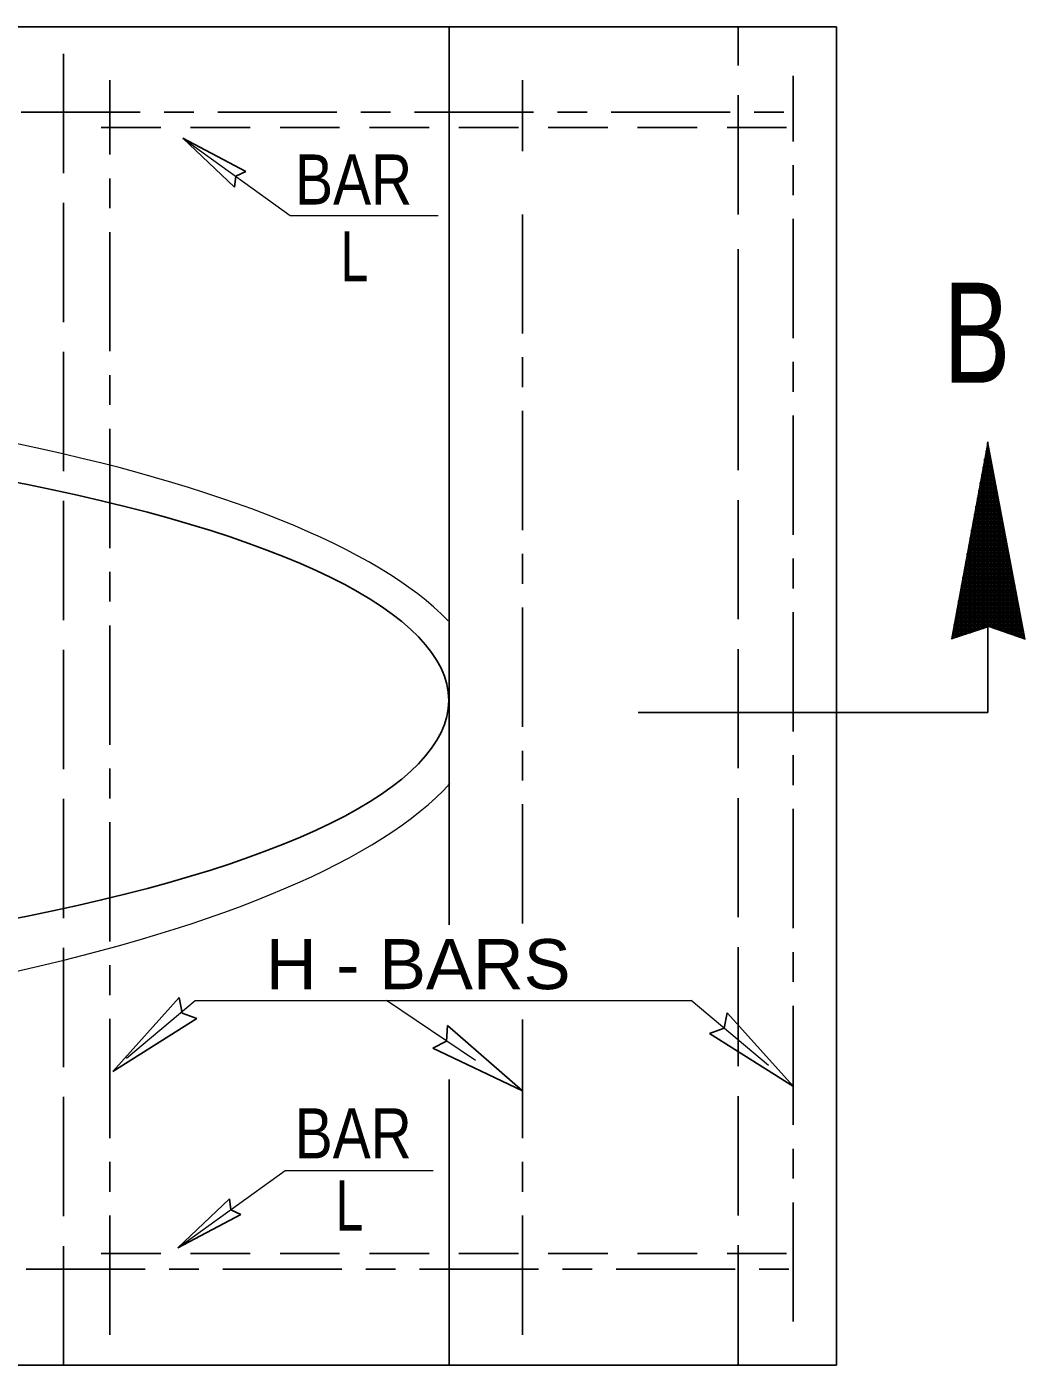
# Model space of a CAD drawing. Extents: x -48 to 619, y -349 to 186.
# Drawn here: x 381.18 to 405.31, y -285.22 to -252.89 of the extents above; entities that cross this region are included whole.
import ezdxf

# ---------------------------------------------------------------- set-up
doc = ezdxf.new("R2010")
doc.units = 0
doc.header["$LTSCALE"] = 0.48
for name, pattern in [('LONG_DASH_SHORT_DASH', [9.9, 6, -1.2, 1.5, -1.2]), ('LONG_DASHED', [7.5, 6, -1.5]), ('MEDIUM_DASHED', [4.5, 3, -1.5])]:
    doc.linetypes.add(name, pattern=pattern)
for name, color, linetype, lineweight in [('1', 7, 'Continuous', 25), ('15', 7, 'Continuous', 13), ('4', 7, 'Continuous', 13)]:
    doc.layers.add(name, color=color, linetype=linetype, lineweight=lineweight)

msp = doc.modelspace()

# ---------------------------------------------------------------- linework, layer by layer
at = {"layer": '1'}
for p, q in [((400.7512, -252.8859), (307.7495, -252.8859)), ((391.3878, -264.6487), (391.3878, -252.8859)), ((400.7512, -285.2201), (400.7512, -252.8859)), ((384.9566, -255.5762), (386.2026, -256.7607)), ((384.9566, -255.5762), (386.476, -256.3807)), ((391.3878, -274.5775), (391.3878, -264.2174)), ((404.4076, -269.4515), (404.4076, -265.5805)), ((404.4076, -269.4515), (395.9588, -269.4515)), ((383.2598, -278.1237), (384.869, -276.3402)), ((399.7122, -278.4867), (398.103, -276.7032)), ((383.2598, -278.1237), (385.291, -276.8404)), ((393.1642, -278.5894), (391.3492, -277.0154)), ((399.7122, -278.4867), (397.6811, -277.2033)), ((393.1642, -278.5894), (390.9915, -277.5637)), ((391.3878, -285.2201), (391.3878, -278.3169)), ((384.8357, -282.3822), (386.0817, -281.1976)), ((384.8357, -282.3822), (386.3551, -281.5777)), ((307.7495, -285.2201), (400.7512, -285.2201)), ((390.6054, -285.2201), (390.9593, -285.2201))]:
    msp.add_line(p, q, dxfattribs=at)
at = {"layer": '1', "linetype": 'LONG_DASHED'}
for p, q in [((382.0736, -285.2201), (382.0736, -252.8859)), ((398.3728, -257.4211), (398.3728, -252.8859)), ((398.3728, -261.1392), (398.3728, -258.17)), ((398.3728, -285.1993), (398.3728, -260.8335))]:
    msp.add_line(p, q, dxfattribs=at)
at = {"layer": '1', "linetype": 'LONG_DASH_SHORT_DASH'}
for p, q in [((399.7027, -284.1662), (399.7027, -254.0728)), ((383.1911, -284.4858), (383.1911, -254.1796)), ((393.161, -255.891), (393.161, -254.1796)), ((309.765, -254.9459), (399.9873, -254.9459)), ((393.161, -274.5497), (393.161, -257.4211)), ((393.161, -284.4858), (393.161, -276.8659)), ((309.8857, -282.8966), (399.9471, -282.8966))]:
    msp.add_line(p, q, dxfattribs=at)
at = {"layer": '1', "linetype": 'MEDIUM_DASHED'}
for p, q in [((382.9829, -255.321), (400.0062, -255.321)), ((382.9829, -282.5234), (399.8472, -282.5234))]:
    msp.add_line(p, q, dxfattribs=at)
at = {"layer": '1', "lineweight": 13}
for p, q in [((383.5913, -277.8043), (385.2527, -276.4053)), ((385.2527, -276.4053), (397.2356, -276.4053)), ((392.0229, -277.8574), (389.873, -276.4053)), ((399.1034, -277.9783), (397.2356, -276.4053))]:
    msp.add_line(p, q, dxfattribs=at)
at = {"layer": '1'}
for points in [[(386.2026, -256.7607), (386.2337, -256.4917), (386.476, -256.3807)], [(384.869, -276.3402), (384.9409, -276.7113), (385.291, -276.8404)], [(398.103, -276.7032), (398.0312, -277.0742), (397.6811, -277.2033)], [(391.3492, -277.0154), (391.3232, -277.3926), (390.9915, -277.5637)], [(386.0817, -281.1976), (386.1128, -281.4666), (386.3551, -281.5777)]]:
    msp.add_lwpolyline(points, dxfattribs=at)
at = {"layer": '1', "lineweight": 13}
for centre, major_axis, start_param, end_param in [((364.1389, -269.3187), (28.2233, 0), 0.2665014, 0.9473612), ((364.0891, -269.6262), (28.219, 0.4926), 5.3335976, 6.0251987)]:
    msp.add_ellipse(centre, major_axis=major_axis, ratio=0.280441, start_param=start_param, end_param=end_param, dxfattribs=at)
at = {"layer": '1'}
msp.add_ellipse((363.2871, -269.1577), major_axis=(-28.0918, 0), ratio=0.240782, start_param=2.2334581, end_param=4.0497272, dxfattribs=at)
at = {"layer": '15'}
for p, q in [((404.3515, -263.1939), (404.4574, -263.1939)), ((404.3578, -263.1591), (404.4507, -263.1591)), ((404.3634, -267.3999), (404.3634, -263.1305)), ((404.364, -263.1239), (404.4438, -263.1239)), ((404.3701, -263.0895), (404.4377, -263.0895)), ((404.3776, -263.0544), (404.4303, -263.0544)), ((404.3834, -263.0192), (404.4238, -263.0192)), ((404.3896, -262.9842), (404.4173, -262.9842)), ((404.3961, -262.9495), (404.4109, -262.9495)), ((404.3982, -267.3882), (404.3982, -262.9398)), ((404.4027, -262.9142), (404.4033, -262.9142)), ((404.433, -267.3773), (404.433, -263.0653)), ((404.2934, -267.4227), (404.2934, -263.5129)), ((404.294, -263.5078), (404.517, -263.5078)), ((404.3003, -263.4731), (404.5102, -263.4731)), ((404.3067, -263.4381), (404.5035, -263.4381)), ((404.3127, -263.4035), (404.497, -263.4035)), ((404.3198, -263.3681), (404.4901, -263.3681)), ((404.3263, -263.3338), (404.4837, -263.3338)), ((404.328, -267.4117), (404.328, -263.322)), ((404.3321, -263.2987), (404.4773, -263.2987)), ((404.3388, -263.2637), (404.4701, -263.2637)), ((404.3452, -263.2287), (404.4632, -263.2287)), ((404.4683, -267.39), (404.4683, -263.2495)), ((404.5028, -267.4016), (404.5028, -263.4341)), ((404.2363, -263.8229), (404.5759, -263.8229)), ((404.2428, -263.7877), (404.5697, -263.7877)), ((404.249, -263.7519), (404.5634, -263.7519)), ((404.2561, -263.7182), (404.5562, -263.7182)), ((404.2586, -267.4343), (404.2586, -263.7032)), ((404.2615, -263.6825), (404.5498, -263.6825)), ((404.2688, -263.6479), (404.543, -263.6479)), ((404.275, -263.6127), (404.5365, -263.6127)), ((404.2813, -263.5778), (404.5297, -263.5778)), ((404.2877, -263.5433), (404.5232, -263.5433)), ((404.538, -267.4137), (404.538, -263.6182)), ((404.573, -267.4253), (404.573, -263.8018)), ((404.179, -264.1372), (404.6357, -264.1372)), ((404.1854, -264.1023), (404.6297, -264.1023)), ((404.1882, -267.4578), (404.1882, -264.0842)), ((404.1915, -264.0668), (404.6223, -264.0668)), ((404.1979, -264.0317), (404.6166, -264.0317)), ((404.204, -263.9969), (404.6094, -263.9969)), ((404.2107, -263.9625), (404.6028, -263.9625)), ((404.2175, -263.9273), (404.5967, -263.9273)), ((404.2236, -263.8927), (404.5897, -263.8927)), ((404.2236, -267.446), (404.2236, -263.8938)), ((404.2298, -263.8572), (404.5834, -263.8572)), ((404.6076, -267.4371), (404.6076, -263.9857)), ((404.6428, -267.45), (404.6428, -264.1698)), ((404.1146, -264.4855), (404.702, -264.4855)), ((404.1186, -267.4807), (404.1186, -264.466)), ((404.1213, -264.451), (404.6955, -264.451)), ((404.1277, -264.4162), (404.6893, -264.4162)), ((404.1337, -264.3811), (404.6822, -264.3811)), ((404.14, -264.3466), (404.6768, -264.3466)), ((404.1463, -264.3111), (404.6692, -264.3111)), ((404.1527, -264.2762), (404.663, -264.2762)), ((404.1535, -267.469), (404.1535, -264.2758)), ((404.1592, -264.2415), (404.6563, -264.2415)), ((404.1662, -264.2072), (404.6497, -264.2072)), ((404.1717, -264.172), (404.6428, -264.172)), ((404.6773, -267.4617), (404.6773, -264.3538)), ((404.0573, -264.8004), (404.7618, -264.8004)), ((404.0632, -264.7652), (404.7555, -264.7652)), ((404.0702, -264.7305), (404.7482, -264.7305)), ((404.0767, -264.6956), (404.742, -264.6956)), ((404.0827, -264.6608), (404.7357, -264.6608)), ((404.0839, -267.4917), (404.0839, -264.6567)), ((404.0892, -264.6258), (404.7283, -264.6258)), ((404.0956, -264.591), (404.7227, -264.591)), ((404.1019, -264.5555), (404.7153, -264.5555)), ((404.1086, -264.5207), (404.7092, -264.5207)), ((404.7128, -267.4742), (404.7128, -264.5378)), ((404.7473, -267.4853), (404.7473, -264.7216)), ((403.9996, -265.1148), (404.8218, -265.1148)), ((404.0065, -265.08), (404.8152, -265.08)), ((404.0127, -265.0448), (404.8082, -265.0448)), ((404.0139, -267.5152), (404.0139, -265.0389)), ((404.019, -265.01), (404.8016, -265.01)), ((404.0247, -264.9754), (404.7951, -264.9754)), ((404.0315, -264.9404), (404.7891, -264.9404)), ((404.0377, -264.9056), (404.7817, -264.9056)), ((404.0437, -264.8702), (404.7753, -264.8702)), ((404.049, -267.5033), (404.049, -264.8475)), ((404.0505, -264.8352), (404.7684, -264.8352)), ((404.7826, -267.4989), (404.7826, -264.9062)), ((404.8177, -267.5104), (404.8177, -265.0907)), ((403.9421, -265.4292), (404.8817, -265.4292)), ((403.944, -267.5379), (403.944, -265.4203)), ((403.9489, -265.3942), (404.8748, -265.3942)), ((403.9543, -265.3594), (404.8677, -265.3594)), ((403.9617, -265.324), (404.8614, -265.324)), ((403.9679, -265.289), (404.8549, -265.289)), ((403.974, -265.2542), (404.8483, -265.2542)), ((403.9792, -267.5271), (403.9792, -265.2287)), ((403.9802, -265.219), (404.8417, -265.219)), ((403.9869, -265.1846), (404.8345, -265.1846)), ((403.9932, -265.1498), (404.8284, -265.1498)), ((404.8525, -267.5221), (404.8525, -265.2746)), ((404.8877, -267.5335), (404.8877, -265.4592)), ((403.8782, -265.7782), (404.9474, -265.7782)), ((403.8842, -265.7434), (404.9406, -265.7434)), ((403.8911, -265.7088), (404.9345, -265.7088)), ((403.8977, -265.6737), (404.9278, -265.6737)), ((403.9036, -265.6388), (404.9212, -265.6388)), ((403.9092, -267.5498), (403.9092, -265.6107)), ((403.9104, -265.6035), (404.9147, -265.6035)), ((403.9162, -265.5688), (404.9075, -265.5688)), ((403.9229, -265.5338), (404.9014, -265.5338)), ((403.9292, -265.4987), (404.8946, -265.4987)), ((403.9357, -265.4638), (404.8878, -265.4638)), ((404.9222, -267.546), (404.9222, -265.6426)), ((403.8206, -266.0931), (405.0071, -266.0931)), ((403.8268, -266.0582), (405.0006, -266.0582)), ((403.8339, -266.0229), (404.9946, -266.0229)), ((403.8396, -267.5729), (403.8396, -265.9923)), ((403.8402, -265.9878), (404.9872, -265.9878)), ((403.8461, -265.953), (404.9806, -265.953)), ((403.8525, -265.9185), (404.9739, -265.9185)), ((403.859, -265.8832), (404.9672, -265.8832)), ((403.8647, -265.8481), (404.9614, -265.8481)), ((403.8717, -265.8134), (404.9543, -265.8134)), ((403.8742, -267.5608), (403.8742, -265.8005)), ((404.9572, -267.5582), (404.9572, -265.8262)), ((404.9918, -267.5704), (404.9918, -266.0108)), ((403.7631, -266.4068), (405.0668, -266.4068)), ((403.7696, -266.3715), (405.0599, -266.3715)), ((403.7696, -267.5958), (403.7696, -266.3736)), ((403.7757, -266.3371), (405.0537, -266.3371)), ((403.7821, -266.3021), (405.0466, -266.3021)), ((403.7889, -266.2672), (405.0404, -266.2672)), ((403.7952, -266.232), (405.0337, -266.232)), ((403.8017, -266.1975), (405.0268, -266.1975)), ((403.8045, -267.5849), (403.8045, -266.1829)), ((403.8074, -266.1629), (405.0206, -266.1629)), ((403.8146, -266.1278), (405.014, -266.1278)), ((405.0268, -267.5825), (405.0268, -266.195)), ((405.0614, -267.594), (405.0614, -266.3792)), ((403.6989, -266.7563), (405.1331, -266.7563)), ((403.6996, -267.6185), (403.6996, -266.7546)), ((403.7053, -266.7215), (405.1267, -266.7215)), ((403.7118, -266.6867), (405.1193, -266.6867)), ((403.7178, -266.652), (405.1133, -266.652)), ((403.725, -266.6165), (405.1067, -266.6165)), ((403.7316, -266.5819), (405.0996, -266.5819)), ((403.7343, -267.6077), (403.7343, -266.564)), ((403.7372, -266.5469), (405.0933, -266.5469)), ((403.7435, -266.5121), (405.0866, -266.5121)), ((403.7507, -266.4767), (405.0806, -266.4767)), ((403.7562, -266.4425), (405.0732, -266.4425)), ((405.0967, -267.6077), (405.0967, -266.5638)), ((405.1312, -267.6185), (405.1312, -266.7472)), ((403.6418, -267.071), (405.1929, -267.071)), ((403.6481, -267.0359), (405.1866, -267.0359)), ((403.6535, -267.0012), (405.1793, -267.0012)), ((403.6608, -266.9662), (405.1732, -266.9662)), ((403.6645, -267.6308), (403.6645, -266.9453)), ((403.6668, -266.9317), (405.1667, -266.9317)), ((403.6737, -266.8963), (405.1595, -266.8963)), ((403.6799, -266.8607), (405.1525, -266.8607)), ((403.6862, -266.8263), (405.146, -266.8263)), ((403.6924, -266.7911), (405.1393, -266.7911)), ((405.1667, -267.6308), (405.1667, -266.9317)), ((403.5839, -267.3847), (404.4076, -267.3847)), ((403.5899, -267.3502), (405.2457, -267.3502)), ((403.5952, -267.6536), (403.5952, -267.3266)), ((403.5964, -267.3153), (405.2393, -267.3153)), ((403.6035, -267.2802), (405.2324, -267.2802)), ((403.6091, -267.2452), (405.226, -267.2452)), ((403.6152, -267.2103), (405.2192, -267.2103)), ((403.6228, -267.1756), (405.2125, -267.1756)), ((403.6285, -267.1406), (405.2063, -267.1406)), ((403.6301, -267.6422), (403.6301, -267.1368)), ((403.6345, -267.1058), (405.1994, -267.1058)), ((404.4551, -267.3847), (405.2525, -267.3847)), ((405.2011, -267.6427), (405.2011, -267.116)), ((405.2367, -267.6546), (405.2367, -267.2998)), ((403.5331, -267.6642), (403.5623, -267.6642)), ((403.5393, -267.6293), (403.6671, -267.6293)), ((403.5451, -267.5948), (403.7733, -267.5948)), ((403.552, -267.5598), (403.8782, -267.5598)), ((403.5578, -267.5248), (403.9852, -267.5248)), ((403.5601, -267.6654), (403.5601, -267.5179)), ((403.5648, -267.4898), (404.0902, -267.4898)), ((403.5709, -267.4552), (404.1963, -267.4552)), ((403.5777, -267.4202), (404.3017, -267.4202)), ((404.5562, -267.4202), (405.2593, -267.4202)), ((404.6574, -267.4552), (405.2654, -267.4552)), ((404.7582, -267.4898), (405.2727, -267.4898)), ((404.8591, -267.5248), (405.2792, -267.5248)), ((404.9602, -267.5598), (405.2854, -267.5598)), ((405.0614, -267.5948), (405.2925, -267.5948)), ((405.1631, -267.6293), (405.2987, -267.6293)), ((405.2639, -267.6642), (405.3055, -267.6642)), ((405.2711, -267.6669), (405.2711, -267.4832)), ((405.3062, -267.6787), (405.3062, -267.6673))]:
    msp.add_line(p, q, dxfattribs=at)
msp.add_lwpolyline([(405.3087, -267.68), (404.4029, -262.9103), (403.5301, -267.6754), (404.4323, -267.3764)], close=True, dxfattribs=at)
at = {"layer": '4'}
for points in [[(384.9557, -255.5767), (387.5488, -257.4418), (391.1202, -257.4418)], [(384.8349, -282.3818), (387.4279, -280.5167), (390.9993, -280.5167)]]:
    msp.add_lwpolyline(points, dxfattribs=at)

# ---------------------------------------------------------------- texts
at = {"layer": '1'}
for s, height, width, p in [('BAR', 1.21, 0.85, (387.6676, -257.1804)), ('L', 1.21, 0.75, (388.7626, -259.0351)), ('B', 2.42, 0.75, (403.3293, -261.4869)), ('H - BARS', 1.21, 1.05, (386.9596, -276.1356)), ('BAR', 1.21, 0.85, (387.6583, -280.2239)), ('L', 1.21, 0.75, (388.6417, -281.9671))]:
    msp.add_text(s, height=height, dxfattribs=dict(at, width=width)).set_placement(p)

doc.saveas('drawing.dxf')
